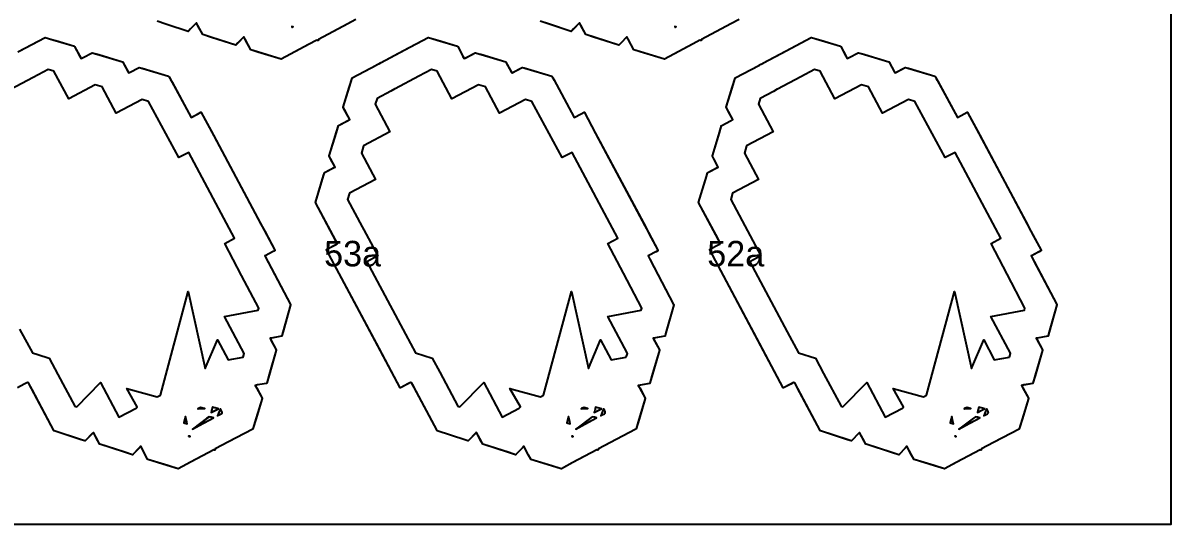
# Model space of a CAD drawing. Header units: millimetres. Extents: x 0 to 500, y 0 to 700.
# Drawn here: x 230.3 to 500, y 0 to 117.7 of the extents above; entities that cross this region are included whole.
import ezdxf
from ezdxf.enums import TextEntityAlignment as Align

# ---------------------------------------------------------------- set-up
doc = ezdxf.new("R2010")
doc.units = ezdxf.units.MM
for name, color, linetype in [('CORTE', 1, 'Continuous'), ('GRABADO', 5, 'Continuous'), ('HOJA', 8, 'Continuous')]:
    doc.layers.add(name, color=color, linetype=linetype)

msp = doc.modelspace()

# ---------------------------------------------------------------- linework, layer by layer
at = {"layer": 'CORTE'}
for points in [[(308.53, 118.58), (306.61, 117.55), (299.7, 113.87), (299.7, 113.87), (299.63, 113.6), (299.5, 113.64), (299.34, 113.68), (297.57, 112.74), (290.99, 109.23), (285.38, 110.94), (283.83, 111.42), (282.5, 113.91), (282.19, 114.49), (280.81, 113.05), (280.3, 112.52), (274.47, 114.38), (272.54, 115), (271.39, 117.15), (271.07, 117.76), (269.7, 116.37), (269.09, 115.75), (263.91, 117.47), (261.82, 118.16)], [(398.53, 118.58), (396.76, 117.64), (389.7, 113.87), (389.7, 113.87), (389.63, 113.6), (389.51, 113.64), (389.34, 113.68), (387.72, 112.82), (380.99, 109.23), (375.26, 110.98), (373.83, 111.42), (372.47, 113.96), (372.19, 114.49), (370.77, 113.01), (370.3, 112.52), (364.31, 114.43), (362.54, 115), (361.36, 117.21), (361.07, 117.76), (359.66, 116.32), (359.09, 115.75), (353.74, 117.53), (351.82, 118.16)], [(229.09, 110.92), (235.49, 114.33), (235.5, 114.34), (235.5, 114.34), (235.51, 114.34), (235.52, 114.34), (235.53, 114.34), (235.53, 114.34), (235.54, 114.34), (237.65, 113.7), (238, 113.59), (242.39, 112.26), (242.39, 112.26), (242.4, 112.25), (242.41, 112.24), (242.42, 112.24), (242.42, 112.23), (242.43, 112.23), (242.43, 112.22), (243.58, 110.07), (243.95, 109.37), (244.29, 109.55), (244.48, 109.65), (246.53, 110.74), (246.54, 110.75), (246.55, 110.75), (246.56, 110.75), (246.56, 110.75), (246.57, 110.75), (246.58, 110.75), (246.59, 110.75), (246.59, 110.75), (247.93, 110.34), (247.96, 110.33), (248.23, 110.25), (253.73, 108.58), (253.73, 108.58), (253.74, 108.57), (253.75, 108.57), (253.75, 108.56), (253.76, 108.56), (253.76, 108.55), (253.76, 108.55), (253.77, 108.54), (254.99, 106.25), (255.13, 105.99), (255.37, 106.12), (257.58, 107.3), (257.58, 107.3), (257.59, 107.3), (257.6, 107.31), (257.6, 107.31), (257.61, 107.31), (257.62, 107.31), (257.63, 107.31), (257.63, 107.3), (258.44, 107.06), (258.45, 107.06), (264.53, 105.2), (264.57, 105.19), (264.57, 105.19), (264.58, 105.19), (264.59, 105.18), (264.59, 105.18), (264.6, 105.17), (264.6, 105.17), (264.61, 105.16), (264.61, 105.16), (264.67, 105.05), (264.86, 104.7), (264.99, 104.46), (265.34, 103.81), (269.81, 95.54), (271.33, 96.34), (272.11, 96.76), (272.11, 96.76), (272.12, 96.76), (272.13, 96.77), (272.13, 96.77), (272.14, 96.77), (272.15, 96.77), (272.16, 96.77), (272.16, 96.76), (272.17, 96.76), (272.18, 96.76), (272.18, 96.75), (272.19, 96.75), (272.2, 96.75), (272.2, 96.74), (272.2, 96.73), (272.21, 96.73), (275.15, 91.2), (275.24, 91.03), (286.03, 70.78), (286.96, 69.05), (289.48, 64.32), (289.48, 64.31), (289.48, 64.31), (289.48, 64.3), (289.49, 64.29), (289.49, 64.28), (289.49, 64.28), (289.48, 64.27), (289.48, 64.26), (289.48, 64.26), (289.48, 64.25), (289.47, 64.24), (289.47, 64.24), (289.46, 64.23), (289.46, 64.23), (289.45, 64.22), (289.45, 64.22), (288.94, 63.95), (288.93, 63.94), (287.37, 63.11), (287.15, 63), (287.98, 61.41), (293.16, 51.57), (293.17, 51.57), (293.17, 51.56), (293.17, 51.55), (293.17, 51.54), (293.17, 51.54), (293.17, 51.53), (293.17, 51.52), (293.17, 51.52), (291.43, 45.25), (291.13, 44.2), (291.13, 44.19), (291.13, 44.19), (291.13, 44.18), (291.12, 44.17), (291.12, 44.17), (291.11, 44.16), (291.11, 44.16), (291.1, 44.16), (291.09, 44.15), (291.09, 44.15), (291.08, 44.15), (288.66, 43.69), (288.35, 43.64), (288.52, 43.32), (289.81, 40.9), (289.81, 40.9), (289.82, 40.89), (289.82, 40.88), (289.82, 40.88), (289.82, 40.87), (289.82, 40.86), (289.82, 40.85), (289.82, 40.85), (288.16, 35.13), (287.57, 33.09), (287.57, 33.09), (287.56, 33.08), (287.56, 33.07), (287.55, 33.07), (287.55, 33.06), (287.54, 33.06), (287.54, 33.05), (287.53, 33.05), (287.52, 33.05), (287.52, 33.04), (287.51, 33.04), (285.48, 32.69), (284.86, 32.59), (285.25, 31.85), (286.49, 29.54), (286.49, 29.53), (286.49, 29.53), (286.49, 29.52), (286.5, 29.52), (286.5, 29.51), (286.5, 29.5), (286.5, 29.49), (286.5, 29.49), (286.49, 29.48), (285.11, 24.92), (284.33, 22.37), (284.33, 22.37), (284.32, 22.36), (284.32, 22.35), (284.31, 22.35), (284.31, 22.34), (284.3, 22.34), (284.3, 22.33), (284.29, 22.33), (278.63, 19.31), (275.49, 17.64), (275.47, 17.56), (275.43, 17.44), (275.43, 17.43), (275.43, 17.43), (275.43, 17.42), (275.42, 17.41), (275.42, 17.41), (275.41, 17.4), (275.4, 17.4), (275.4, 17.4), (275.39, 17.39), (275.39, 17.39), (275.38, 17.39), (275.37, 17.39), (275.37, 17.39), (275.36, 17.39), (275.35, 17.39), (275.34, 17.39), (275.19, 17.43), (275.13, 17.45), (269.8, 14.61), (266.8, 13.01), (266.8, 13.01), (266.79, 13.01), (266.79, 13), (266.78, 13), (266.77, 13), (266.76, 13), (266.76, 13), (266.75, 13.01), (264.2, 13.78), (259.64, 15.17), (259.63, 15.17), (259.63, 15.18), (259.62, 15.18), (259.62, 15.19), (259.61, 15.19), (259.6, 15.2), (259.6, 15.21), (259, 16.34), (257.97, 18.26), (257.54, 17.8), (256.12, 16.31), (256.11, 16.31), (256.11, 16.31), (256.1, 16.3), (256.1, 16.3), (256.09, 16.3), (256.08, 16.29), (256.07, 16.29), (256.07, 16.29), (256.06, 16.29), (256.05, 16.29), (254.02, 16.94), (248.35, 18.75), (248.34, 18.76), (248.33, 18.76), (248.33, 18.77), (248.32, 18.77), (248.31, 18.78), (247.92, 19.53), (246.85, 21.52), (246.64, 21.3), (244.91, 19.55), (244.9, 19.54), (244.9, 19.54), (244.89, 19.53), (244.89, 19.53), (244.88, 19.53), (244.87, 19.53), (244.86, 19.53), (244.85, 19.53), (244.85, 19.53), (244.84, 19.53), (244.84, 19.53), (243.8, 19.87), (237.63, 21.92), (237.61, 21.93), (237.6, 21.94), (237.59, 21.94), (237.59, 21.95), (237.59, 21.96), (232.46, 31.58), (231.61, 33.17), (231.61, 33.17), (231.59, 33.17), (231.34, 33.26), (230.56, 32.84), (229, 32.01)], [(229.51, 45.79), (232.52, 40.23), (233.77, 39.83), (236.46, 38.96), (238.49, 35.14), (242.48, 27.69), (242.94, 27.53), (248.55, 33.23), (252.87, 25.12), (256.89, 27.26), (257.17, 27.56), (254.69, 31.84), (261.86, 29.91), (262.59, 30.3), (269.14, 54.62), (273.15, 36.57), (276, 43.27), (278.49, 38.59), (282.04, 39.2), (282.04, 39.2), (282.3, 40.11), (277.69, 48.76), (285.54, 50.23), (285.68, 50.76), (281.65, 58.42), (277.71, 65.9), (280.04, 67.14), (280.04, 67.14), (269.29, 87.32), (266.96, 86.09), (259.81, 99.32), (258.34, 99.77), (252.24, 96.52), (248.94, 102.72), (247.3, 103.22), (241.06, 99.9), (237.6, 106.4), (236.25, 106.81), (232.7, 104.91), (227.39, 102.09)]]:
    msp.add_lwpolyline(points, dxfattribs=at)
for points in [[(293.47, 116.91), (293.44, 116.91), (293.51, 116.78), (293.55, 116.71), (293.76, 116.83), (293.47, 116.91)], [(383.46, 116.91), (383.44, 116.91), (383.52, 116.77), (383.55, 116.71), (383.76, 116.83), (383.46, 116.91)], [(376.49, 29.53), (376.49, 29.52), (376.5, 29.52), (376.5, 29.51), (376.5, 29.5), (376.5, 29.49), (376.5, 29.49), (376.49, 29.48), (375.03, 24.67), (374.33, 22.37), (374.33, 22.37), (374.32, 22.36), (374.32, 22.35), (374.31, 22.35), (374.31, 22.34), (374.3, 22.34), (374.3, 22.33), (374.29, 22.33), (368.32, 19.14), (365.49, 17.64), (365.47, 17.55), (365.43, 17.44), (365.43, 17.43), (365.43, 17.43), (365.43, 17.42), (365.42, 17.41), (365.42, 17.41), (365.41, 17.4), (365.4, 17.4), (365.4, 17.4), (365.39, 17.39), (365.39, 17.39), (365.38, 17.39), (365.37, 17.39), (365.37, 17.39), (365.36, 17.39), (365.35, 17.39), (365.34, 17.39), (365.18, 17.43), (365.13, 17.45), (359.51, 14.45), (356.8, 13.01), (356.8, 13.01), (356.79, 13.01), (356.79, 13), (356.78, 13), (356.77, 13), (356.76, 13), (356.76, 13), (356.75, 13.01), (354.45, 13.71), (349.64, 15.17), (349.63, 15.17), (349.63, 15.18), (349.62, 15.18), (349.62, 15.19), (349.61, 15.19), (349.6, 15.2), (349.6, 15.21), (349.06, 16.22), (347.97, 18.26), (347.62, 17.88), (346.12, 16.31), (346.11, 16.31), (346.11, 16.31), (346.1, 16.3), (346.1, 16.3), (346.09, 16.3), (346.08, 16.29), (346.07, 16.29), (346.07, 16.29), (346.06, 16.29), (346.05, 16.29), (344.34, 16.84), (338.35, 18.75), (338.34, 18.76), (338.33, 18.76), (338.33, 18.77), (338.32, 18.77), (338.31, 18.78), (337.98, 19.42), (336.85, 21.52), (336.73, 21.4), (334.91, 19.55), (334.9, 19.54), (334.9, 19.54), (334.89, 19.53), (334.89, 19.53), (334.88, 19.53), (334.87, 19.53), (334.86, 19.53), (334.85, 19.53), (334.85, 19.53), (334.84, 19.53), (334.84, 19.53), (334.14, 19.76), (327.63, 21.92), (327.61, 21.93), (327.6, 21.94), (327.59, 21.94), (327.59, 21.95), (327.59, 21.96), (322.17, 32.11), (321.61, 33.17), (321.61, 33.17), (321.34, 33.26), (320.65, 32.89), (319, 32.01), (319, 32.01), (318.99, 32.01), (318.99, 32.01), (318.98, 32), (318.97, 32), (318.96, 32), (318.96, 32.01), (318.95, 32.01), (318.94, 32.01), (318.93, 32.02), (318.92, 32.02), (318.92, 32.03), (318.91, 32.04), (313.66, 41.89), (301.64, 64.45), (301.63, 64.46), (301.63, 64.47), (301.63, 64.47), (301.63, 64.48), (301.63, 64.49), (301.63, 64.5), (301.63, 64.5), (301.63, 64.51), (301.63, 64.52), (301.64, 64.52), (301.64, 64.53), (301.64, 64.53), (301.65, 64.54), (301.65, 64.54), (301.66, 64.55), (301.67, 64.55), (303.8, 65.69), (303.99, 65.79), (304.18, 65.89), (303.71, 66.76), (299.03, 75.54), (299.03, 75.55), (299.03, 75.55), (299.03, 75.56), (299.02, 75.56), (299.02, 75.57), (299.03, 75.59), (299.03, 75.59), (300.94, 81.86), (301.14, 82.53), (301.14, 82.54), (301.15, 82.55), (301.15, 82.55), (301.16, 82.56), (301.17, 82.57), (301.17, 82.57), (301.18, 82.57), (303.45, 83.79), (303.63, 83.88), (302.58, 85.85), (302.27, 86.43), (302.27, 86.43), (302.26, 86.44), (302.26, 86.45), (302.26, 86.46), (302.26, 86.47), (302.26, 86.48), (302.26, 86.48), (303.95, 92.03), (304.44, 93.62), (304.44, 93.62), (304.44, 93.63), (304.45, 93.64), (304.45, 93.64), (304.46, 93.65), (304.46, 93.65), (304.47, 93.66), (306.54, 94.76), (307.06, 95.04), (306.04, 96.95), (305.54, 97.89), (305.54, 97.9), (305.53, 97.91), (305.53, 97.91), (305.53, 97.93), (305.53, 97.94), (305.53, 97.94), (305.53, 97.95), (306.94, 102.57), (307.62, 104.79), (307.62, 104.8), (307.63, 104.8), (307.63, 104.81), (307.64, 104.82), (307.65, 104.83), (307.65, 104.83), (313.3, 107.84), (313.35, 107.87), (314.21, 108.32), (314.27, 108.36), (319.72, 111.26), (325.49, 114.33), (325.5, 114.34), (325.5, 114.34), (325.51, 114.34), (325.52, 114.34), (325.53, 114.34), (325.53, 114.34), (325.54, 114.34), (327.44, 113.76), (327.76, 113.67), (332.39, 112.26), (332.39, 112.26), (332.4, 112.25), (332.41, 112.24), (332.42, 112.24), (332.42, 112.23), (332.43, 112.23), (332.43, 112.22), (333.64, 109.95), (333.95, 109.37), (334.23, 109.52), (334.39, 109.6), (336.53, 110.74), (336.54, 110.75), (336.55, 110.75), (336.56, 110.75), (336.56, 110.75), (336.57, 110.75), (336.58, 110.75), (336.59, 110.75), (336.59, 110.75), (337.72, 110.41), (337.75, 110.4), (337.98, 110.33), (343.73, 108.58), (343.73, 108.58), (343.74, 108.57), (343.75, 108.57), (343.75, 108.56), (343.76, 108.56), (343.76, 108.55), (343.76, 108.55), (343.77, 108.54), (345.05, 106.14), (345.13, 105.99), (345.27, 106.07), (347.58, 107.3), (347.58, 107.3), (347.59, 107.3), (347.6, 107.31), (347.6, 107.31), (347.61, 107.31), (347.62, 107.31), (347.63, 107.31), (347.63, 107.3), (348.18, 107.14), (348.18, 107.14), (354.54, 105.2), (354.57, 105.19), (354.57, 105.19), (354.58, 105.19), (354.59, 105.18), (354.59, 105.18), (354.6, 105.17), (354.6, 105.17), (354.61, 105.16), (354.61, 105.16), (354.65, 105.09), (354.78, 104.85), (354.86, 104.69), (355.1, 104.26), (359.81, 95.54), (361.41, 96.39), (362.11, 96.76), (362.11, 96.76), (362.12, 96.76), (362.13, 96.77), (362.13, 96.77), (362.14, 96.77), (362.15, 96.77), (362.16, 96.77), (362.16, 96.76), (362.17, 96.76), (362.18, 96.76), (362.18, 96.75), (362.19, 96.75), (362.2, 96.75), (362.2, 96.74), (362.2, 96.73), (362.21, 96.73), (364.84, 91.8), (364.92, 91.64), (376.4, 70.09), (377.23, 68.54), (379.48, 64.32), (379.48, 64.31), (379.48, 64.31), (379.48, 64.3), (379.49, 64.29), (379.49, 64.28), (379.49, 64.28), (379.48, 64.27), (379.48, 64.26), (379.48, 64.26), (379.48, 64.25), (379.47, 64.24), (379.47, 64.24), (379.46, 64.23), (379.46, 64.23), (379.45, 64.22), (379.45, 64.22), (378.99, 63.98), (378.99, 63.97), (377.34, 63.1), (377.15, 63), (377.7, 61.96), (383.16, 51.57), (383.17, 51.57), (383.17, 51.56), (383.17, 51.55), (383.17, 51.54), (383.17, 51.54), (383.17, 51.53), (383.17, 51.52), (383.17, 51.52), (381.33, 44.91), (381.13, 44.2), (381.13, 44.19), (381.13, 44.19), (381.13, 44.18), (381.12, 44.17), (381.12, 44.17), (381.11, 44.16), (381.11, 44.16), (381.1, 44.16), (381.09, 44.15), (381.09, 44.15), (381.08, 44.15), (378.52, 43.67), (378.35, 43.64), (378.45, 43.46), (379.81, 40.9), (379.81, 40.9), (379.82, 40.89), (379.82, 40.88), (379.82, 40.88), (379.82, 40.87), (379.82, 40.86), (379.82, 40.85), (379.82, 40.85), (378.07, 34.82), (377.57, 33.09), (377.57, 33.09), (377.56, 33.08), (377.56, 33.07), (377.55, 33.07), (377.55, 33.06), (377.54, 33.06), (377.54, 33.05), (377.53, 33.05), (377.52, 33.05), (377.52, 33.04), (377.51, 33.04), (375.37, 32.67), (374.86, 32.59), (375.19, 31.98), (376.49, 29.54), (376.49, 29.53)], [(466.49, 29.53), (466.49, 29.52), (466.5, 29.52), (466.5, 29.51), (466.5, 29.5), (466.5, 29.49), (466.5, 29.49), (466.49, 29.48), (465.07, 24.8), (464.33, 22.37), (464.33, 22.37), (464.32, 22.36), (464.32, 22.35), (464.31, 22.35), (464.31, 22.34), (464.3, 22.34), (464.3, 22.33), (464.29, 22.33), (458.47, 19.23), (455.49, 17.64), (455.47, 17.56), (455.43, 17.44), (455.43, 17.43), (455.43, 17.43), (455.43, 17.42), (455.42, 17.41), (455.42, 17.41), (455.41, 17.4), (455.4, 17.4), (455.4, 17.4), (455.39, 17.39), (455.39, 17.39), (455.38, 17.39), (455.37, 17.39), (455.37, 17.39), (455.36, 17.39), (455.35, 17.39), (455.34, 17.39), (455.18, 17.43), (455.13, 17.45), (449.65, 14.53), (446.8, 13.01), (446.8, 13.01), (446.79, 13.01), (446.79, 13), (446.78, 13), (446.77, 13), (446.76, 13), (446.76, 13), (446.75, 13.01), (444.32, 13.74), (439.64, 15.17), (439.63, 15.17), (439.63, 15.18), (439.62, 15.18), (439.62, 15.19), (439.61, 15.19), (439.6, 15.2), (439.6, 15.21), (439.03, 16.28), (437.97, 18.26), (437.58, 17.84), (436.12, 16.31), (436.11, 16.31), (436.11, 16.31), (436.1, 16.3), (436.1, 16.3), (436.09, 16.3), (436.08, 16.29), (436.07, 16.29), (436.07, 16.29), (436.06, 16.29), (436.05, 16.29), (434.18, 16.89), (428.35, 18.75), (428.34, 18.76), (428.33, 18.76), (428.33, 18.77), (428.32, 18.77), (428.31, 18.78), (427.95, 19.47), (426.85, 21.52), (426.68, 21.35), (424.91, 19.55), (424.9, 19.54), (424.9, 19.54), (424.89, 19.53), (424.89, 19.53), (424.88, 19.53), (424.87, 19.53), (424.86, 19.53), (424.85, 19.53), (424.85, 19.53), (424.84, 19.53), (424.84, 19.53), (423.97, 19.82), (417.63, 21.92), (417.61, 21.93), (417.6, 21.94), (417.59, 21.94), (417.59, 21.95), (417.59, 21.96), (412.32, 31.85), (411.61, 33.17), (411.61, 33.17), (411.6, 33.17), (411.34, 33.26), (410.61, 32.87), (409, 32.01), (409, 32.01), (408.99, 32.01), (408.99, 32.01), (408.98, 32), (408.97, 32), (408.96, 32), (408.96, 32.01), (408.95, 32.01), (408.94, 32.01), (408.93, 32.02), (408.92, 32.02), (408.92, 32.03), (408.91, 32.04), (403.34, 42.48), (391.64, 64.45), (391.63, 64.46), (391.63, 64.47), (391.63, 64.47), (391.63, 64.48), (391.63, 64.49), (391.63, 64.5), (391.63, 64.5), (391.63, 64.51), (391.63, 64.52), (391.64, 64.52), (391.64, 64.53), (391.64, 64.53), (391.65, 64.54), (391.65, 64.54), (391.66, 64.55), (391.67, 64.55), (393.74, 65.66), (393.93, 65.76), (394.18, 65.89), (393.59, 66.99), (389.03, 75.54), (389.03, 75.55), (389.03, 75.55), (389.03, 75.56), (389.02, 75.56), (389.02, 75.57), (389.03, 75.59), (389.03, 75.59), (390.89, 81.7), (391.14, 82.53), (391.14, 82.54), (391.15, 82.55), (391.15, 82.55), (391.16, 82.56), (391.17, 82.57), (391.17, 82.57), (391.18, 82.57), (393.39, 83.75), (393.63, 83.88), (392.61, 85.79), (392.27, 86.43), (392.27, 86.43), (392.26, 86.44), (392.26, 86.45), (392.26, 86.46), (392.26, 86.47), (392.26, 86.48), (392.26, 86.48), (393.91, 91.89), (394.44, 93.62), (394.44, 93.62), (394.44, 93.63), (394.45, 93.64), (394.45, 93.64), (394.46, 93.65), (394.46, 93.65), (394.47, 93.66), (396.48, 94.73), (397.06, 95.04), (396.07, 96.89), (395.54, 97.89), (395.54, 97.9), (395.53, 97.91), (395.53, 97.91), (395.53, 97.93), (395.53, 97.94), (395.53, 97.94), (395.53, 97.95), (396.91, 102.45), (397.62, 104.79), (397.62, 104.8), (397.63, 104.8), (397.63, 104.81), (397.64, 104.82), (397.65, 104.83), (397.65, 104.83), (403.15, 107.76), (403.2, 107.79), (404.04, 108.23), (404.1, 108.27), (409.4, 111.09), (415.49, 114.33), (415.5, 114.34), (415.5, 114.34), (415.51, 114.34), (415.52, 114.34), (415.53, 114.34), (415.53, 114.34), (415.54, 114.34), (417.55, 113.73), (417.88, 113.63), (422.39, 112.26), (422.39, 112.26), (422.4, 112.25), (422.41, 112.24), (422.42, 112.24), (422.42, 112.23), (422.43, 112.23), (422.43, 112.22), (423.61, 110.01), (423.95, 109.37), (424.26, 109.53), (424.43, 109.63), (426.53, 110.74), (426.54, 110.75), (426.55, 110.75), (426.56, 110.75), (426.56, 110.75), (426.57, 110.75), (426.58, 110.75), (426.59, 110.75), (426.59, 110.75), (427.82, 110.38), (427.85, 110.37), (428.11, 110.29), (433.73, 108.58), (433.73, 108.58), (433.74, 108.57), (433.75, 108.57), (433.75, 108.56), (433.76, 108.56), (433.76, 108.55), (433.76, 108.55), (433.77, 108.54), (435.02, 106.2), (435.13, 105.99), (435.32, 106.09), (437.58, 107.3), (437.58, 107.3), (437.59, 107.3), (437.6, 107.31), (437.6, 107.31), (437.61, 107.31), (437.62, 107.31), (437.63, 107.31), (437.63, 107.3), (438.31, 107.1), (438.31, 107.1), (444.53, 105.2), (444.57, 105.19), (444.57, 105.19), (444.58, 105.19), (444.59, 105.18), (444.59, 105.18), (444.6, 105.17), (444.6, 105.17), (444.61, 105.16), (444.61, 105.16), (444.66, 105.07), (444.82, 104.78), (444.92, 104.58), (445.22, 104.04), (449.81, 95.54), (451.37, 96.36), (452.11, 96.76), (452.11, 96.76), (452.12, 96.76), (452.13, 96.77), (452.13, 96.77), (452.14, 96.77), (452.15, 96.77), (452.16, 96.77), (452.16, 96.76), (452.17, 96.76), (452.18, 96.76), (452.18, 96.75), (452.19, 96.75), (452.2, 96.75), (452.2, 96.74), (452.2, 96.73), (452.21, 96.73), (454.99, 91.5), (455.08, 91.34), (466.22, 70.43), (467.09, 68.8), (469.48, 64.32), (469.48, 64.31), (469.48, 64.31), (469.48, 64.3), (469.49, 64.29), (469.49, 64.28), (469.49, 64.28), (469.48, 64.27), (469.48, 64.26), (469.48, 64.26), (469.48, 64.25), (469.47, 64.24), (469.47, 64.24), (469.46, 64.23), (469.46, 64.23), (469.45, 64.22), (469.45, 64.22), (468.96, 63.96), (468.96, 63.96), (467.36, 63.11), (467.15, 63), (467.84, 61.68), (473.16, 51.57), (473.17, 51.57), (473.17, 51.56), (473.17, 51.55), (473.17, 51.54), (473.17, 51.54), (473.17, 51.53), (473.17, 51.52), (473.17, 51.52), (471.38, 45.08), (471.13, 44.2), (471.13, 44.19), (471.13, 44.19), (471.13, 44.18), (471.12, 44.17), (471.12, 44.17), (471.11, 44.16), (471.11, 44.16), (471.1, 44.16), (471.09, 44.15), (471.09, 44.15), (471.08, 44.15), (468.59, 43.68), (468.35, 43.64), (468.49, 43.39), (469.81, 40.9), (469.81, 40.9), (469.82, 40.89), (469.82, 40.88), (469.82, 40.88), (469.82, 40.87), (469.82, 40.86), (469.82, 40.85), (469.82, 40.85), (468.11, 34.97), (467.57, 33.09), (467.57, 33.09), (467.56, 33.08), (467.56, 33.07), (467.55, 33.07), (467.55, 33.06), (467.54, 33.06), (467.54, 33.05), (467.53, 33.05), (467.52, 33.05), (467.52, 33.04), (467.51, 33.04), (465.43, 32.68), (464.86, 32.59), (465.22, 31.92), (466.49, 29.54), (466.49, 29.53)], [(372.04, 39.2), (372.3, 40.11), (372.24, 40.23), (367.69, 48.76), (375.53, 50.23), (375.68, 50.76), (371.36, 58.97), (367.71, 65.9), (370.04, 67.14), (359.29, 87.32), (356.96, 86.09), (349.81, 99.32), (348.34, 99.77), (342.24, 96.52), (338.94, 102.72), (337.3, 103.22), (331.06, 99.9), (327.6, 106.4), (326.25, 106.81), (323.33, 105.25), (317.74, 102.27), (317.67, 102.24), (316.75, 101.74), (313.48, 99.99), (313.07, 98.64), (316.53, 92.15), (310.3, 88.84), (309.8, 87.17), (313.1, 80.99), (307.01, 77.75), (306.57, 76.29), (310.01, 69.82), (310.3, 69.28), (310.33, 69.22), (310.35, 69.19), (310.4, 69.1), (310.4, 69.1), (313.64, 63), (311.07, 61.63), (320.14, 44.61), (322.51, 40.23), (326.46, 38.96), (328.21, 35.68), (332.48, 27.69), (332.94, 27.53), (338.55, 33.23), (342.87, 25.12), (346.89, 27.26), (347.17, 27.56), (344.69, 31.84), (351.86, 29.91), (352.59, 30.3), (359.14, 54.62), (363.15, 36.57), (366, 43.27), (368.49, 38.59), (372.04, 39.2)], [(462.04, 39.2), (462.3, 40.11), (462.27, 40.16), (457.69, 48.76), (465.54, 50.23), (465.68, 50.76), (461.5, 58.69), (457.71, 65.9), (460.04, 67.14), (449.29, 87.32), (446.96, 86.09), (439.81, 99.32), (438.34, 99.77), (432.24, 96.52), (428.94, 102.72), (427.3, 103.22), (421.06, 99.9), (417.6, 106.4), (416.25, 106.81), (413.01, 105.08), (407.57, 102.18), (407.5, 102.15), (406.6, 101.67), (403.48, 99.99), (403.07, 98.64), (406.53, 92.15), (400.3, 88.84), (399.8, 87.17), (403.1, 80.99), (397.01, 77.75), (396.57, 76.29), (399.89, 70.05), (403.64, 63), (401.07, 61.63), (409.82, 45.2), (412.51, 40.23), (416.46, 38.96), (418.35, 35.41), (422.48, 27.69), (422.94, 27.53), (428.55, 33.23), (432.87, 25.12), (436.89, 27.26), (437.17, 27.56), (434.69, 31.84), (441.86, 29.91), (442.59, 30.3), (449.14, 54.62), (453.15, 36.57), (456, 43.27), (458.49, 38.59), (462.04, 39.2)], [(273.01, 27.14), (272.86, 27.18), (272.04, 27.4), (271.54, 27.13), (271.41, 27.06), (273.01, 27.14)], [(275.43, 27.29), (274.84, 27.45), (274.63, 26.68), (274.51, 26.23), (275.5, 26.71), (276.24, 27.07), (275.43, 27.29)], [(276.42, 26.39), (276.02, 25.45), (276.28, 25.59), (276.89, 25.91), (276.97, 25.99), (277.08, 26.09), (277.09, 26.12), (277.1, 26.17), (277.08, 26.27), (277.04, 26.43), (276.87, 26.74), (276.71, 27.06), (276.42, 26.39)], [(362.99, 27.15), (362.89, 27.17), (362.04, 27.4), (361.52, 27.12), (361.45, 27.09), (362.99, 27.15)], [(365.39, 27.3), (364.84, 27.45), (364.63, 26.64), (364.51, 26.23), (365.54, 26.73), (366.24, 27.07), (365.39, 27.3)], [(366.44, 26.43), (366.02, 25.45), (366.25, 25.57), (366.89, 25.91), (366.96, 25.98), (367.08, 26.09), (367.09, 26.12), (367.1, 26.17), (367.08, 26.26), (367.04, 26.43), (366.88, 26.72), (366.71, 27.06), (366.44, 26.43)], [(453, 27.15), (452.88, 27.18), (452.04, 27.4), (451.53, 27.13), (451.43, 27.08), (453, 27.15)], [(455.41, 27.3), (454.84, 27.45), (454.63, 26.66), (454.51, 26.23), (455.52, 26.72), (456.24, 27.07), (455.41, 27.3)], [(456.43, 26.41), (456.02, 25.45), (456.26, 25.58), (456.89, 25.91), (456.97, 25.98), (457.08, 26.09), (457.09, 26.12), (457.1, 26.17), (457.08, 26.27), (457.04, 26.43), (456.88, 26.73), (456.71, 27.06), (456.43, 26.41)], [(268.77, 24), (268.49, 25.28), (268.27, 24.48), (268.08, 23.76), (268.87, 23.54), (268.77, 24)], [(273.43, 24.77), (270.17, 22.33), (271.8, 23.2), (275.07, 24.94), (274.46, 25.11), (274.04, 25.22), (273.43, 24.77)], [(358.75, 24.08), (358.49, 25.28), (358.26, 24.43), (358.08, 23.76), (358.87, 23.54), (358.75, 24.08)], [(363.59, 24.89), (360.17, 22.33), (361.67, 23.13), (365.07, 24.94), (364.51, 25.1), (364.04, 25.22), (363.59, 24.89)], [(448.76, 24.04), (448.49, 25.28), (448.26, 24.45), (448.08, 23.76), (448.87, 23.54), (448.76, 24.04)], [(453.51, 24.83), (450.17, 22.33), (451.74, 23.17), (455.07, 24.94), (454.49, 25.1), (454.04, 25.22), (453.51, 24.83)], [(269.44, 20.62), (269.22, 20.68), (269.23, 20.66), (269.34, 20.48), (269.46, 20.54), (269.55, 20.59), (269.44, 20.62)], [(359.46, 20.62), (359.22, 20.68), (359.23, 20.67), (359.34, 20.48), (359.45, 20.54), (359.55, 20.59), (359.46, 20.62)], [(449.45, 20.62), (449.22, 20.68), (449.23, 20.66), (449.34, 20.48), (449.46, 20.54), (449.55, 20.59), (449.45, 20.62)]]:
    msp.add_lwpolyline(points, close=True, dxfattribs=at)
at = {"layer": 'GRABADO'}
for points in [[(308.53, 118.58), (306.45, 117.47), (299.7, 113.87), (299.7, 113.86), (299.63, 113.6), (299.5, 113.64), (299.34, 113.68), (297.42, 112.66), (290.99, 109.23), (285.51, 110.9), (283.83, 111.42), (282.53, 113.85), (282.19, 114.49), (280.85, 113.09), (280.3, 112.52), (274.63, 114.33), (272.54, 115), (271.42, 117.09), (271.07, 117.76), (269.75, 116.42), (269.09, 115.75), (264.08, 117.41), (261.82, 118.16)], [(398.53, 118.58), (396.61, 117.55), (389.7, 113.87), (389.7, 113.87), (389.63, 113.6), (389.5, 113.64), (389.34, 113.68), (387.57, 112.74), (380.99, 109.23), (375.38, 110.94), (373.83, 111.42), (372.5, 113.91), (372.19, 114.49), (370.81, 113.05), (370.3, 112.52), (364.47, 114.38), (362.54, 115), (361.39, 117.15), (361.07, 117.76), (359.7, 116.37), (359.09, 115.75), (353.91, 117.47), (351.82, 118.16)], [(229.4, 111.09), (235.49, 114.33), (235.5, 114.34), (235.5, 114.34), (235.51, 114.34), (235.52, 114.34), (235.53, 114.34), (235.53, 114.34), (235.54, 114.34), (237.55, 113.73), (237.88, 113.63), (242.39, 112.26), (242.39, 112.26), (242.4, 112.25), (242.41, 112.24), (242.42, 112.24), (242.42, 112.23), (242.43, 112.23), (242.43, 112.22), (243.61, 110.01), (243.95, 109.37), (244.26, 109.53), (244.43, 109.63), (246.53, 110.74), (246.54, 110.75), (246.55, 110.75), (246.56, 110.75), (246.56, 110.75), (246.57, 110.75), (246.58, 110.75), (246.59, 110.75), (246.59, 110.75), (247.82, 110.38), (247.85, 110.37), (248.11, 110.29), (253.73, 108.58), (253.73, 108.58), (253.74, 108.57), (253.75, 108.57), (253.75, 108.56), (253.76, 108.56), (253.76, 108.55), (253.76, 108.55), (253.77, 108.54), (255.02, 106.2), (255.13, 105.99), (255.32, 106.09), (257.58, 107.3), (257.58, 107.3), (257.59, 107.3), (257.6, 107.31), (257.6, 107.31), (257.61, 107.31), (257.62, 107.31), (257.63, 107.31), (257.63, 107.3), (258.31, 107.1), (258.31, 107.1), (264.53, 105.2), (264.57, 105.19), (264.57, 105.19), (264.57, 105.19), (264.58, 105.19), (264.58, 105.19), (264.59, 105.18), (264.59, 105.18), (264.59, 105.18), (264.59, 105.18), (264.6, 105.17), (264.6, 105.17), (264.6, 105.17), (264.6, 105.17), (264.6, 105.17), (264.6, 105.17), (264.6, 105.17), (264.6, 105.17), (264.6, 105.17), (264.61, 105.16), (264.61, 105.15), (264.66, 105.07), (264.82, 104.78), (264.92, 104.58), (265.22, 104.04), (269.81, 95.54), (271.37, 96.36), (272.11, 96.76), (272.11, 96.76), (272.12, 96.76), (272.13, 96.77), (272.13, 96.77), (272.14, 96.77), (272.15, 96.77), (272.16, 96.77), (272.16, 96.76), (272.17, 96.76), (272.18, 96.76), (272.18, 96.75), (272.19, 96.75), (272.2, 96.75), (272.2, 96.74), (272.2, 96.73), (272.21, 96.73), (274.99, 91.5), (275.08, 91.34), (286.22, 70.43), (287.09, 68.8), (289.48, 64.32), (289.48, 64.31), (289.48, 64.31), (289.48, 64.3), (289.49, 64.29), (289.49, 64.28), (289.49, 64.28), (289.48, 64.27), (289.48, 64.26), (289.48, 64.26), (289.48, 64.25), (289.47, 64.24), (289.47, 64.24), (289.46, 64.23), (289.46, 64.23), (289.45, 64.22), (289.45, 64.22), (288.96, 63.96), (288.96, 63.96), (287.36, 63.11), (287.15, 63), (287.84, 61.68), (293.16, 51.57), (293.17, 51.57), (293.17, 51.56), (293.17, 51.55), (293.17, 51.54), (293.17, 51.54), (293.17, 51.53), (293.17, 51.52), (293.17, 51.52), (291.38, 45.08), (291.13, 44.2), (291.13, 44.19), (291.13, 44.19), (291.13, 44.18), (291.12, 44.17), (291.12, 44.17), (291.11, 44.16), (291.11, 44.16), (291.1, 44.16), (291.09, 44.15), (291.09, 44.15), (291.08, 44.15), (288.59, 43.68), (288.35, 43.64), (288.49, 43.39), (289.81, 40.9), (289.81, 40.9), (289.82, 40.89), (289.82, 40.88), (289.82, 40.88), (289.82, 40.87), (289.82, 40.86), (289.82, 40.85), (289.82, 40.85), (288.11, 34.97), (287.57, 33.09), (287.57, 33.09), (287.56, 33.08), (287.56, 33.07), (287.55, 33.07), (287.55, 33.06), (287.54, 33.06), (287.54, 33.05), (287.53, 33.05), (287.52, 33.05), (287.52, 33.04), (287.51, 33.04), (285.43, 32.68), (284.86, 32.59), (285.22, 31.92), (286.49, 29.54), (286.49, 29.53), (286.49, 29.52), (286.5, 29.52), (286.5, 29.51), (286.5, 29.5), (286.5, 29.49), (286.5, 29.49), (286.49, 29.48), (285.07, 24.8), (284.33, 22.37), (284.33, 22.37), (284.32, 22.36), (284.32, 22.35), (284.31, 22.35), (284.31, 22.34), (284.3, 22.34), (284.3, 22.33), (284.29, 22.33), (278.47, 19.23), (275.49, 17.64), (275.47, 17.56), (275.43, 17.44), (275.43, 17.43), (275.43, 17.43), (275.43, 17.42), (275.42, 17.41), (275.42, 17.41), (275.41, 17.4), (275.4, 17.4), (275.4, 17.4), (275.39, 17.39), (275.39, 17.39), (275.38, 17.39), (275.37, 17.39), (275.37, 17.39), (275.36, 17.39), (275.35, 17.39), (275.34, 17.39), (275.18, 17.43), (275.13, 17.45), (269.65, 14.53), (266.8, 13.01), (266.8, 13.01), (266.79, 13.01), (266.79, 13), (266.78, 13), (266.77, 13), (266.76, 13), (266.76, 13), (266.75, 13.01), (264.32, 13.74), (259.64, 15.17), (259.63, 15.17), (259.63, 15.18), (259.62, 15.18), (259.62, 15.19), (259.61, 15.19), (259.6, 15.2), (259.6, 15.21), (259.03, 16.28), (257.97, 18.26), (257.58, 17.84), (256.12, 16.31), (256.11, 16.31), (256.11, 16.31), (256.1, 16.3), (256.1, 16.3), (256.09, 16.3), (256.08, 16.29), (256.07, 16.29), (256.07, 16.29), (256.06, 16.29), (256.05, 16.29), (254.18, 16.89), (248.35, 18.75), (248.34, 18.76), (248.33, 18.76), (248.33, 18.77), (248.32, 18.77), (248.31, 18.78), (247.95, 19.47), (246.85, 21.52), (246.68, 21.35), (244.91, 19.55), (244.9, 19.54), (244.9, 19.54), (244.89, 19.53), (244.89, 19.53), (244.88, 19.53), (244.87, 19.53), (244.86, 19.53), (244.85, 19.53), (244.85, 19.53), (244.84, 19.53), (244.84, 19.53), (243.97, 19.82), (237.63, 21.92), (237.61, 21.93), (237.6, 21.94), (237.59, 21.94), (237.59, 21.95), (237.59, 21.96), (232.32, 31.85), (231.61, 33.17), (231.61, 33.17), (231.6, 33.17), (231.34, 33.26), (230.61, 32.87), (229, 32.01)]]:
    msp.add_lwpolyline(points, dxfattribs=at)
for points in [[(293.44, 116.91), (293.51, 116.78), (293.55, 116.71), (293.76, 116.83), (293.48, 116.9), (293.44, 116.91)], [(383.44, 116.91), (383.51, 116.78), (383.55, 116.71), (383.76, 116.83), (383.47, 116.91), (383.44, 116.91)], [(304.11, 66.01), (304.11, 66.01), (304.11, 66.02), (303.83, 66.53), (299.03, 75.54), (299.03, 75.55), (299.03, 75.55), (299.03, 75.56), (299.02, 75.56), (299.02, 75.57), (299.03, 75.59), (299.03, 75.59), (300.99, 82.03), (301.14, 82.53), (301.14, 82.54), (301.15, 82.55), (301.15, 82.55), (301.16, 82.56), (301.17, 82.57), (301.17, 82.57), (301.18, 82.57), (303.51, 83.82), (303.63, 83.88), (302.55, 85.9), (302.27, 86.43), (302.27, 86.43), (302.26, 86.44), (302.26, 86.45), (302.26, 86.46), (302.26, 86.47), (302.26, 86.48), (302.26, 86.48), (304, 92.18), (304.44, 93.62), (304.44, 93.62), (304.44, 93.63), (304.45, 93.64), (304.45, 93.64), (304.46, 93.65), (304.46, 93.65), (304.47, 93.66), (306.59, 94.79), (307.06, 95.04), (306.01, 97), (305.54, 97.89), (305.54, 97.9), (305.53, 97.91), (305.53, 97.91), (305.53, 97.93), (305.53, 97.94), (305.53, 97.94), (305.53, 97.95), (306.98, 102.7), (307.62, 104.79), (307.62, 104.8), (307.63, 104.8), (307.63, 104.81), (307.64, 104.82), (307.65, 104.83), (307.65, 104.83), (313.44, 107.92), (313.5, 107.95), (314.38, 108.41), (314.45, 108.45), (320.04, 111.43), (325.49, 114.33), (325.5, 114.34), (325.5, 114.34), (325.51, 114.34), (325.52, 114.34), (325.53, 114.34), (325.53, 114.34), (325.54, 114.34), (327.34, 113.79), (327.64, 113.7), (332.39, 112.26), (332.39, 112.26), (332.4, 112.25), (332.41, 112.24), (332.42, 112.24), (332.42, 112.23), (332.43, 112.23), (332.43, 112.22), (333.67, 109.89), (333.95, 109.37), (334.2, 109.5), (334.34, 109.58), (336.53, 110.74), (336.54, 110.75), (336.55, 110.75), (336.56, 110.75), (336.56, 110.75), (336.57, 110.75), (336.58, 110.75), (336.59, 110.75), (336.59, 110.75), (337.62, 110.44), (337.64, 110.43), (337.85, 110.37), (343.73, 108.58), (343.73, 108.58), (343.74, 108.57), (343.75, 108.57), (343.75, 108.56), (343.76, 108.56), (343.76, 108.55), (343.76, 108.55), (343.77, 108.54), (345.08, 106.09), (345.13, 105.99), (345.22, 106.04), (347.58, 107.3), (347.58, 107.3), (347.59, 107.3), (347.6, 107.31), (347.6, 107.31), (347.61, 107.31), (347.62, 107.31), (347.63, 107.31), (347.63, 107.3), (348.04, 107.18), (348.05, 107.18), (354.55, 105.2), (354.57, 105.19), (354.57, 105.19), (354.57, 105.19), (354.58, 105.19), (354.58, 105.19), (354.59, 105.18), (354.59, 105.18), (354.59, 105.18), (354.59, 105.18), (354.6, 105.17), (354.6, 105.17), (354.6, 105.17), (354.6, 105.17), (354.6, 105.17), (354.6, 105.17), (354.6, 105.17), (354.6, 105.17), (354.6, 105.17), (354.61, 105.16), (354.61, 105.15), (354.64, 105.1), (354.74, 104.93), (354.8, 104.81), (354.98, 104.48), (359.81, 95.54), (361.45, 96.41), (362.11, 96.76), (362.11, 96.76), (362.12, 96.76), (362.13, 96.77), (362.13, 96.77), (362.14, 96.77), (362.15, 96.77), (362.16, 96.77), (362.16, 96.76), (362.17, 96.76), (362.18, 96.76), (362.18, 96.75), (362.19, 96.75), (362.2, 96.75), (362.2, 96.74), (362.2, 96.73), (362.21, 96.73), (364.68, 92.09), (364.75, 91.95), (376.59, 69.74), (377.36, 68.29), (379.48, 64.32), (379.48, 64.31), (379.48, 64.31), (379.48, 64.3), (379.49, 64.29), (379.49, 64.28), (379.49, 64.28), (379.48, 64.27), (379.48, 64.26), (379.48, 64.26), (379.48, 64.25), (379.47, 64.24), (379.47, 64.24), (379.46, 64.23), (379.46, 64.23), (379.45, 64.22), (379.45, 64.22), (379.02, 63.99), (379.01, 63.99), (377.33, 63.09), (377.15, 63), (377.55, 62.23), (383.16, 51.57), (383.17, 51.57), (383.17, 51.56), (383.17, 51.55), (383.17, 51.54), (383.17, 51.54), (383.17, 51.53), (383.17, 51.52), (383.17, 51.52), (381.28, 44.73), (381.13, 44.2), (381.13, 44.19), (381.13, 44.19), (381.13, 44.18), (381.12, 44.17), (381.12, 44.17), (381.11, 44.16), (381.11, 44.16), (381.1, 44.16), (381.09, 44.15), (381.09, 44.15), (381.08, 44.15), (378.46, 43.66), (378.35, 43.64), (378.41, 43.52), (379.81, 40.9), (379.81, 40.9), (379.82, 40.89), (379.82, 40.88), (379.82, 40.88), (379.82, 40.87), (379.82, 40.86), (379.82, 40.85), (379.82, 40.85), (378.02, 34.66), (377.57, 33.09), (377.57, 33.09), (377.56, 33.08), (377.56, 33.07), (377.55, 33.07), (377.55, 33.06), (377.54, 33.06), (377.54, 33.05), (377.53, 33.05), (377.52, 33.05), (377.52, 33.04), (377.51, 33.04), (375.32, 32.66), (374.86, 32.59), (375.15, 32.04), (376.49, 29.54), (376.49, 29.53), (376.49, 29.52), (376.5, 29.52), (376.5, 29.51), (376.5, 29.5), (376.5, 29.49), (376.5, 29.49), (376.49, 29.48), (374.99, 24.55), (374.33, 22.37), (374.33, 22.37), (374.32, 22.36), (374.32, 22.35), (374.31, 22.35), (374.31, 22.34), (374.3, 22.34), (374.3, 22.33), (374.29, 22.33), (368.16, 19.06), (365.49, 17.64), (365.46, 17.55), (365.43, 17.44), (365.43, 17.43), (365.43, 17.43), (365.43, 17.42), (365.42, 17.41), (365.42, 17.41), (365.41, 17.4), (365.4, 17.4), (365.4, 17.4), (365.39, 17.39), (365.39, 17.39), (365.38, 17.39), (365.37, 17.39), (365.37, 17.39), (365.36, 17.39), (365.35, 17.39), (365.34, 17.39), (365.17, 17.43), (365.13, 17.45), (359.36, 14.37), (356.8, 13.01), (356.8, 13.01), (356.79, 13.01), (356.79, 13), (356.78, 13), (356.77, 13), (356.76, 13), (356.76, 13), (356.75, 13.01), (354.58, 13.67), (349.64, 15.17), (349.63, 15.17), (349.63, 15.18), (349.62, 15.18), (349.62, 15.19), (349.61, 15.19), (349.6, 15.2), (349.6, 15.21), (349.09, 16.17), (347.97, 18.26), (347.66, 17.93), (346.12, 16.31), (346.11, 16.31), (346.11, 16.31), (346.1, 16.3), (346.1, 16.3), (346.09, 16.3), (346.08, 16.29), (346.07, 16.29), (346.07, 16.29), (346.06, 16.29), (346.05, 16.29), (344.49, 16.79), (338.35, 18.75), (338.34, 18.76), (338.33, 18.76), (338.33, 18.77), (338.32, 18.77), (338.31, 18.78), (338.01, 19.36), (336.85, 21.52), (336.78, 21.45), (334.91, 19.55), (334.9, 19.54), (334.9, 19.54), (334.89, 19.53), (334.89, 19.53), (334.88, 19.53), (334.87, 19.53), (334.86, 19.53), (334.85, 19.53), (334.85, 19.53), (334.84, 19.53), (334.84, 19.53), (334.31, 19.7), (327.63, 21.92), (327.61, 21.93), (327.6, 21.94), (327.59, 21.94), (327.59, 21.95), (327.59, 21.96), (322.03, 32.38), (321.61, 33.17), (321.34, 33.26), (320.69, 32.91), (319, 32.01), (319, 32.01), (318.99, 32.01), (318.99, 32.01), (318.98, 32), (318.97, 32), (318.96, 32), (318.96, 32.01), (318.95, 32.01), (318.94, 32.01), (318.93, 32.02), (318.92, 32.02), (318.92, 32.03), (318.91, 32.04), (313.97, 41.3), (301.64, 64.45), (301.63, 64.46), (301.63, 64.47), (301.63, 64.47), (301.63, 64.48), (301.63, 64.49), (301.63, 64.5), (301.63, 64.5), (301.63, 64.51), (301.63, 64.52), (301.64, 64.52), (301.64, 64.53), (301.64, 64.53), (301.65, 64.54), (301.65, 64.54), (301.66, 64.55), (301.67, 64.55), (303.86, 65.72), (304.05, 65.82), (304.18, 65.89), (304.15, 65.93), (304.11, 66.01)], [(389.03, 75.54), (389.03, 75.55), (389.03, 75.55), (389.03, 75.56), (389.02, 75.56), (389.02, 75.57), (389.03, 75.59), (389.03, 75.59), (390.94, 81.86), (391.14, 82.53), (391.14, 82.54), (391.15, 82.55), (391.15, 82.55), (391.16, 82.56), (391.17, 82.57), (391.17, 82.57), (391.18, 82.57), (393.45, 83.79), (393.63, 83.88), (392.58, 85.85), (392.27, 86.43), (392.27, 86.43), (392.26, 86.44), (392.26, 86.45), (392.26, 86.46), (392.26, 86.47), (392.26, 86.48), (392.26, 86.48), (393.95, 92.03), (394.44, 93.62), (394.44, 93.62), (394.44, 93.63), (394.45, 93.64), (394.45, 93.64), (394.46, 93.65), (394.46, 93.65), (394.47, 93.66), (396.54, 94.76), (397.06, 95.04), (396.04, 96.95), (395.54, 97.89), (395.54, 97.9), (395.53, 97.91), (395.53, 97.91), (395.53, 97.93), (395.53, 97.94), (395.53, 97.94), (395.53, 97.95), (396.94, 102.57), (397.62, 104.79), (397.62, 104.8), (397.63, 104.8), (397.63, 104.81), (397.64, 104.82), (397.65, 104.83), (397.65, 104.83), (403.3, 107.84), (403.35, 107.87), (404.21, 108.32), (404.27, 108.36), (409.72, 111.26), (415.49, 114.33), (415.5, 114.34), (415.5, 114.34), (415.51, 114.34), (415.52, 114.34), (415.53, 114.34), (415.53, 114.34), (415.54, 114.34), (417.44, 113.76), (417.76, 113.67), (422.39, 112.26), (422.39, 112.26), (422.4, 112.25), (422.41, 112.24), (422.42, 112.24), (422.42, 112.23), (422.43, 112.23), (422.43, 112.22), (423.64, 109.95), (423.95, 109.37), (424.23, 109.52), (424.39, 109.6), (426.53, 110.74), (426.54, 110.75), (426.55, 110.75), (426.56, 110.75), (426.56, 110.75), (426.57, 110.75), (426.58, 110.75), (426.59, 110.75), (426.59, 110.75), (427.72, 110.41), (427.75, 110.4), (427.98, 110.33), (433.73, 108.58), (433.73, 108.58), (433.74, 108.57), (433.75, 108.57), (433.75, 108.56), (433.76, 108.56), (433.76, 108.55), (433.76, 108.55), (433.77, 108.54), (435.05, 106.14), (435.13, 105.99), (435.27, 106.07), (437.58, 107.3), (437.58, 107.3), (437.59, 107.3), (437.6, 107.31), (437.6, 107.31), (437.61, 107.31), (437.62, 107.31), (437.63, 107.31), (437.63, 107.3), (438.18, 107.14), (438.18, 107.14), (444.54, 105.2), (444.57, 105.19), (444.57, 105.19), (444.58, 105.19), (444.58, 105.19), (444.59, 105.18), (444.59, 105.18), (444.59, 105.18), (444.59, 105.18), (444.6, 105.17), (444.6, 105.17), (444.6, 105.17), (444.6, 105.17), (444.6, 105.17), (444.6, 105.17), (444.6, 105.17), (444.6, 105.17), (444.6, 105.17), (444.61, 105.16), (444.61, 105.15), (444.65, 105.09), (444.78, 104.85), (444.86, 104.69), (445.1, 104.26), (449.81, 95.54), (451.41, 96.39), (452.11, 96.76), (452.11, 96.76), (452.12, 96.76), (452.13, 96.77), (452.13, 96.77), (452.14, 96.77), (452.15, 96.77), (452.16, 96.77), (452.16, 96.76), (452.17, 96.76), (452.18, 96.76), (452.18, 96.75), (452.19, 96.75), (452.2, 96.75), (452.2, 96.74), (452.2, 96.73), (452.21, 96.73), (454.84, 91.8), (454.92, 91.64), (466.4, 70.09), (467.23, 68.54), (469.48, 64.32), (469.48, 64.31), (469.48, 64.31), (469.48, 64.3), (469.49, 64.29), (469.49, 64.28), (469.49, 64.28), (469.48, 64.27), (469.48, 64.26), (469.48, 64.26), (469.48, 64.25), (469.47, 64.24), (469.47, 64.24), (469.46, 64.23), (469.46, 64.23), (469.45, 64.22), (469.45, 64.22), (468.99, 63.98), (468.99, 63.97), (467.34, 63.1), (467.15, 63), (467.7, 61.96), (473.16, 51.57), (473.17, 51.57), (473.17, 51.56), (473.17, 51.55), (473.17, 51.54), (473.17, 51.54), (473.17, 51.53), (473.17, 51.52), (473.17, 51.52), (471.33, 44.91), (471.13, 44.2), (471.13, 44.19), (471.13, 44.19), (471.13, 44.18), (471.12, 44.17), (471.12, 44.17), (471.11, 44.16), (471.11, 44.16), (471.1, 44.16), (471.09, 44.15), (471.09, 44.15), (471.08, 44.15), (468.52, 43.67), (468.35, 43.64), (468.45, 43.46), (469.81, 40.9), (469.81, 40.9), (469.82, 40.89), (469.82, 40.88), (469.82, 40.88), (469.82, 40.87), (469.82, 40.86), (469.82, 40.85), (469.82, 40.85), (468.07, 34.82), (467.57, 33.09), (467.57, 33.09), (467.56, 33.08), (467.56, 33.07), (467.55, 33.07), (467.55, 33.06), (467.54, 33.06), (467.54, 33.05), (467.53, 33.05), (467.52, 33.05), (467.52, 33.04), (467.51, 33.04), (465.37, 32.67), (464.86, 32.59), (465.19, 31.98), (466.49, 29.54), (466.49, 29.53), (466.49, 29.52), (466.5, 29.52), (466.5, 29.51), (466.5, 29.5), (466.5, 29.49), (466.5, 29.49), (466.49, 29.48), (465.03, 24.67), (464.33, 22.37), (464.33, 22.37), (464.32, 22.36), (464.32, 22.35), (464.31, 22.35), (464.31, 22.34), (464.3, 22.34), (464.3, 22.33), (464.29, 22.33), (458.32, 19.14), (455.49, 17.64), (455.47, 17.55), (455.43, 17.44), (455.43, 17.43), (455.43, 17.43), (455.43, 17.42), (455.42, 17.41), (455.42, 17.41), (455.41, 17.4), (455.4, 17.4), (455.4, 17.4), (455.39, 17.39), (455.39, 17.39), (455.38, 17.39), (455.37, 17.39), (455.37, 17.39), (455.36, 17.39), (455.35, 17.39), (455.34, 17.39), (455.18, 17.43), (455.13, 17.45), (449.51, 14.45), (446.8, 13.01), (446.8, 13.01), (446.79, 13.01), (446.79, 13), (446.78, 13), (446.77, 13), (446.76, 13), (446.76, 13), (446.75, 13.01), (444.45, 13.71), (439.64, 15.17), (439.63, 15.17), (439.63, 15.18), (439.62, 15.18), (439.62, 15.19), (439.61, 15.19), (439.6, 15.2), (439.6, 15.21), (439.06, 16.22), (437.97, 18.26), (437.62, 17.88), (436.12, 16.31), (436.11, 16.31), (436.11, 16.31), (436.1, 16.3), (436.1, 16.3), (436.09, 16.3), (436.08, 16.29), (436.07, 16.29), (436.07, 16.29), (436.06, 16.29), (436.05, 16.29), (434.34, 16.84), (428.35, 18.75), (428.34, 18.76), (428.33, 18.76), (428.33, 18.77), (428.32, 18.77), (428.31, 18.78), (427.98, 19.42), (426.85, 21.52), (426.73, 21.4), (424.91, 19.55), (424.9, 19.54), (424.9, 19.54), (424.89, 19.53), (424.89, 19.53), (424.88, 19.53), (424.87, 19.53), (424.86, 19.53), (424.85, 19.53), (424.85, 19.53), (424.84, 19.53), (424.84, 19.53), (424.14, 19.76), (417.63, 21.92), (417.61, 21.93), (417.6, 21.94), (417.59, 21.94), (417.59, 21.95), (417.59, 21.96), (412.17, 32.11), (411.61, 33.17), (411.61, 33.17), (411.34, 33.26), (410.65, 32.89), (409, 32.01), (409, 32.01), (408.99, 32.01), (408.99, 32.01), (408.98, 32), (408.97, 32), (408.96, 32), (408.96, 32.01), (408.95, 32.01), (408.94, 32.01), (408.93, 32.02), (408.92, 32.02), (408.92, 32.03), (408.91, 32.04), (403.66, 41.89), (391.64, 64.45), (391.63, 64.46), (391.63, 64.47), (391.63, 64.47), (391.63, 64.48), (391.63, 64.49), (391.63, 64.5), (391.63, 64.5), (391.63, 64.51), (391.63, 64.52), (391.64, 64.52), (391.64, 64.53), (391.64, 64.53), (391.65, 64.54), (391.65, 64.54), (391.66, 64.55), (391.67, 64.55), (393.8, 65.69), (393.99, 65.79), (394.18, 65.89), (393.71, 66.76), (389.03, 75.54)], [(272.88, 27.18), (272.04, 27.4), (271.53, 27.13), (271.43, 27.08), (273, 27.15), (272.88, 27.18)], [(274.84, 27.45), (274.63, 26.66), (274.51, 26.23), (275.52, 26.72), (276.24, 27.07), (275.41, 27.3), (274.84, 27.45)], [(276.02, 25.45), (276.26, 25.58), (276.89, 25.91), (276.97, 25.98), (277.08, 26.09), (277.09, 26.12), (277.1, 26.17), (277.08, 26.27), (277.04, 26.43), (276.88, 26.73), (276.71, 27.06), (276.43, 26.41), (276.02, 25.45)], [(362.91, 27.17), (362.04, 27.4), (361.51, 27.12), (361.47, 27.1), (362.98, 27.15), (362.91, 27.17)], [(364.84, 27.45), (364.62, 26.63), (364.51, 26.23), (365.57, 26.75), (366.24, 27.07), (365.37, 27.31), (364.84, 27.45)], [(366.02, 25.45), (366.24, 25.57), (366.89, 25.91), (366.96, 25.98), (367.08, 26.09), (367.09, 26.12), (367.1, 26.17), (367.08, 26.26), (367.04, 26.43), (366.89, 26.72), (366.71, 27.06), (366.45, 26.46), (366.02, 25.45)], [(452.89, 27.17), (452.04, 27.4), (451.52, 27.12), (451.45, 27.09), (452.99, 27.15), (452.89, 27.17)], [(454.84, 27.45), (454.63, 26.64), (454.51, 26.23), (455.54, 26.73), (456.24, 27.07), (455.39, 27.3), (454.84, 27.45)], [(456.02, 25.45), (456.25, 25.57), (456.89, 25.91), (456.96, 25.98), (457.08, 26.09), (457.09, 26.12), (457.1, 26.17), (457.08, 26.26), (457.04, 26.43), (456.88, 26.72), (456.71, 27.06), (456.44, 26.43), (456.02, 25.45)], [(268.49, 25.28), (268.26, 24.45), (268.08, 23.76), (268.87, 23.54), (268.76, 24.04), (268.49, 25.28)], [(270.17, 22.33), (271.74, 23.17), (275.07, 24.94), (274.49, 25.1), (274.04, 25.22), (273.51, 24.83), (270.17, 22.33)], [(358.49, 25.28), (358.25, 24.41), (358.08, 23.76), (358.87, 23.54), (358.74, 24.13), (358.49, 25.28)], [(360.17, 22.33), (361.6, 23.09), (365.07, 24.94), (364.53, 25.09), (364.04, 25.22), (363.68, 24.95), (360.17, 22.33)], [(448.49, 25.28), (448.26, 24.43), (448.08, 23.76), (448.87, 23.54), (448.75, 24.08), (448.49, 25.28)], [(450.17, 22.33), (451.67, 23.13), (455.07, 24.94), (454.51, 25.1), (454.04, 25.22), (453.59, 24.89), (450.17, 22.33)], [(269.22, 20.68), (269.23, 20.66), (269.34, 20.48), (269.46, 20.54), (269.55, 20.59), (269.45, 20.62), (269.22, 20.68)], [(359.22, 20.68), (359.23, 20.67), (359.34, 20.48), (359.45, 20.54), (359.55, 20.59), (359.47, 20.61), (359.22, 20.68)], [(449.22, 20.68), (449.23, 20.67), (449.34, 20.48), (449.45, 20.54), (449.55, 20.59), (449.46, 20.62), (449.22, 20.68)]]:
    msp.add_lwpolyline(points, close=True, dxfattribs=at)
at = {"layer": 'HOJA'}
msp.add_lwpolyline([(0, 0), (500, 0), (500, 700), (0, 700)], close=True, dxfattribs=at)

# ---------------------------------------------------------------- texts
at = {"layer": 'GRABADO'}
for s, p in [('53a', (307.74, 63.54)), ('52a', (397.74, 63.53))]:
    msp.add_text(s, height=6, dxfattribs=at).set_placement(p, align=Align.MIDDLE_CENTER)

doc.saveas('drawing.dxf')
